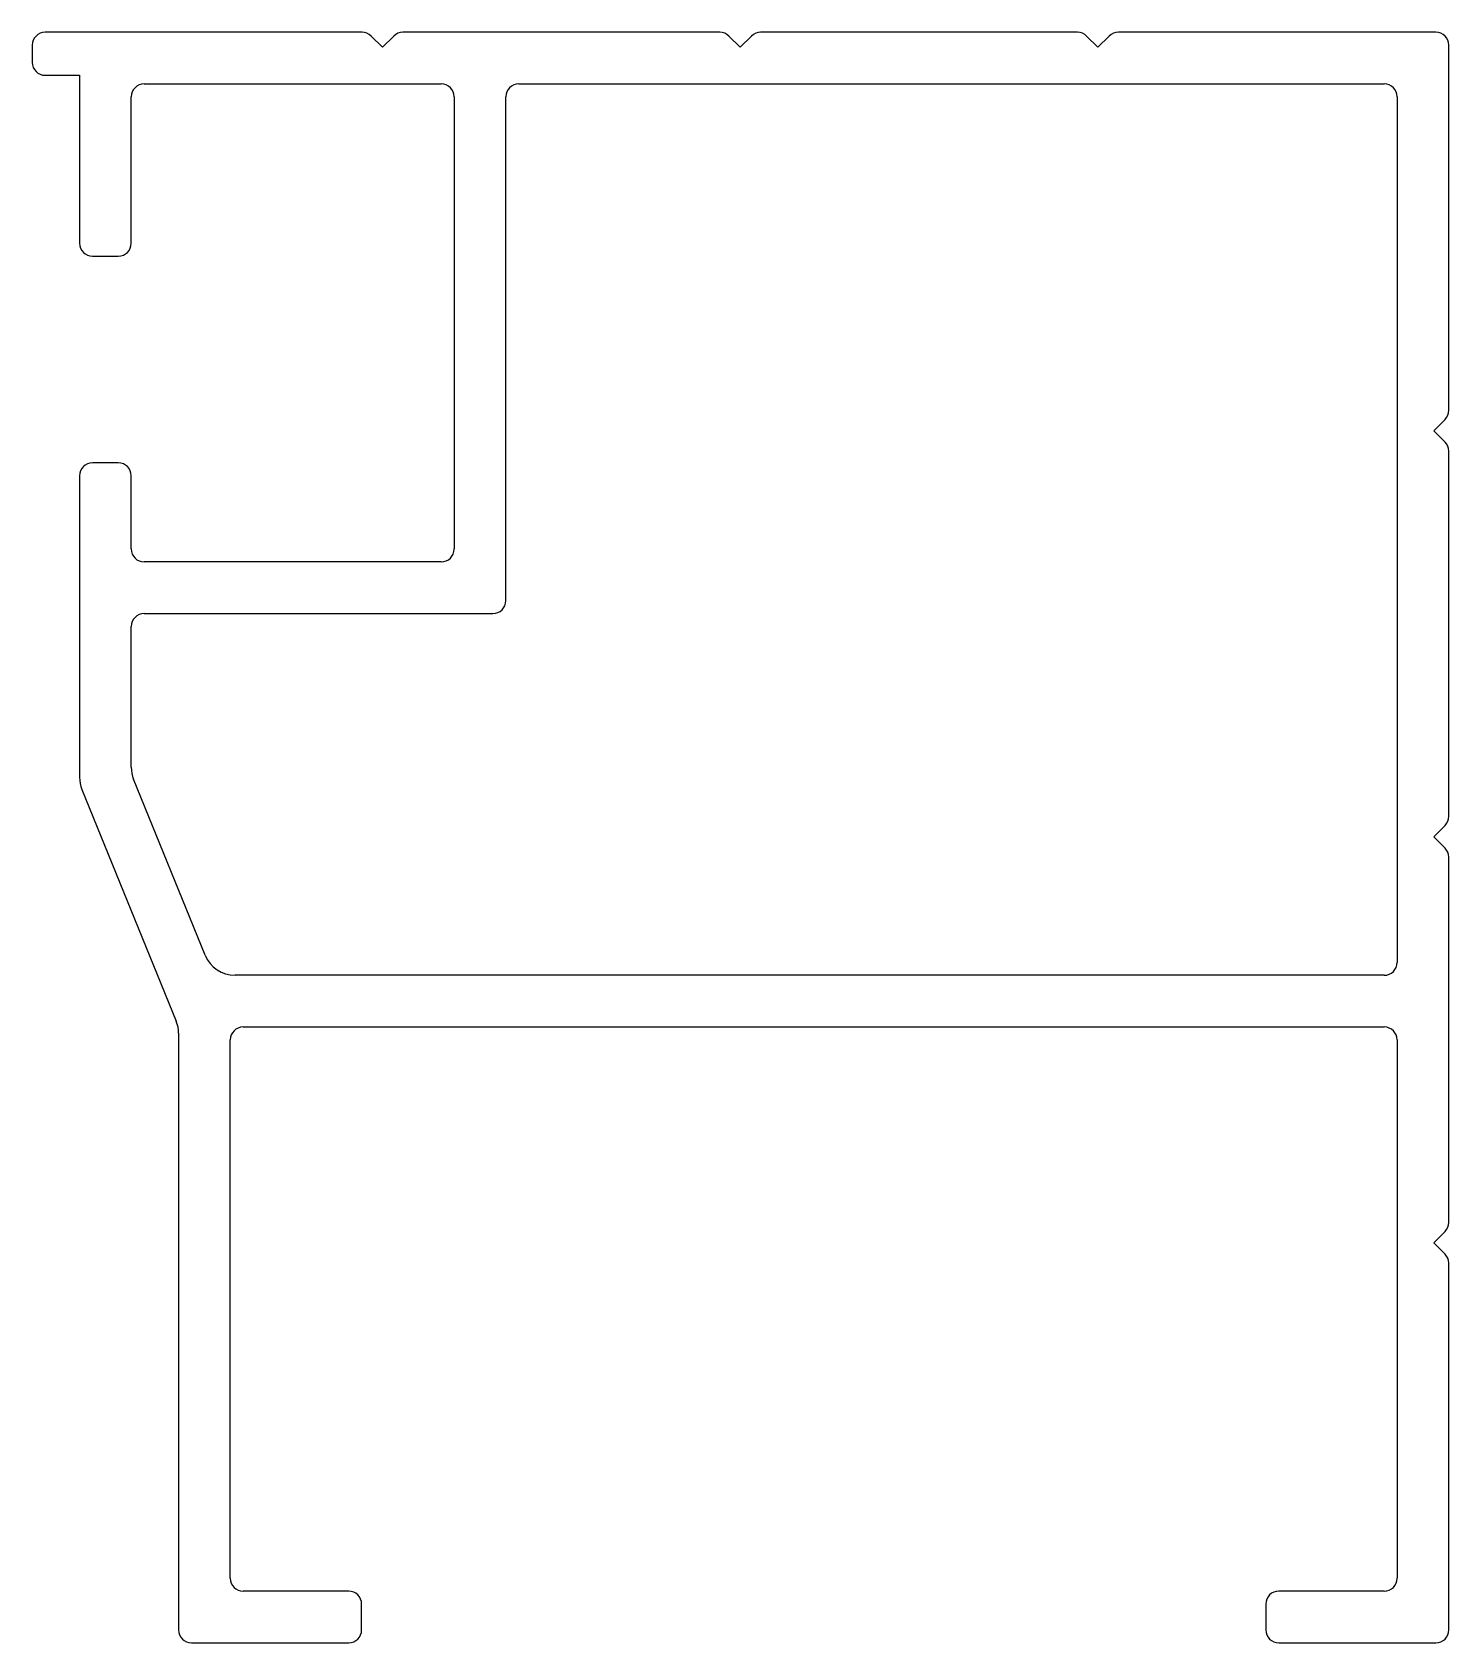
# Model space of a CAD drawing. Extents: x 1885.4 to 1918.3, y 1879.9 to 1917.3.
import ezdxf

# ---------------------------------------------------------------- set-up
doc = ezdxf.new("R2010")
doc.units = 0
doc.layers.get('0').update_dxf_attribs({"linetype": 'CONTINUOUS'})

msp = doc.modelspace()

# ---------------------------------------------------------------- linework, layer by layer
for p, q in [((1893.067, 1917.323), (1885.707, 1917.323)), ((1893.541, 1916.973), (1893.279, 1917.235)), ((1893.803, 1917.235), (1893.541, 1916.973)), ((1901.375, 1917.323), (1894.015, 1917.323)), ((1901.85, 1916.973), (1901.587, 1917.235)), ((1902.112, 1917.235), (1901.85, 1916.973)), ((1909.684, 1917.323), (1902.324, 1917.323)), ((1910.158, 1916.973), (1909.896, 1917.235)), ((1910.42, 1917.235), (1910.158, 1916.973)), ((1918.007, 1917.323), (1910.632, 1917.323)), ((1885.407, 1917.023), (1885.407, 1916.623)), ((1918.307, 1908.543), (1918.307, 1917.023)), ((1885.707, 1916.323), (1886.507, 1916.323)), ((1886.507, 1916.323), (1886.507, 1912.423)), ((1888.007, 1916.123), (1894.907, 1916.123)), ((1896.707, 1916.123), (1916.807, 1916.123)), ((1887.707, 1912.423), (1887.707, 1915.823)), ((1895.207, 1915.823), (1895.207, 1905.323)), ((1896.407, 1904.123), (1896.407, 1915.823)), ((1917.107, 1915.823), (1917.107, 1895.723)), ((1886.807, 1912.123), (1887.407, 1912.123)), ((1917.957, 1908.069), (1918.219, 1908.331)), ((1918.219, 1907.807), (1917.957, 1908.069)), ((1918.307, 1899.115), (1918.307, 1907.595)), ((1887.407, 1907.323), (1886.807, 1907.323)), ((1886.507, 1907.023), (1886.507, 1900.022)), ((1887.707, 1905.323), (1887.707, 1907.023)), ((1894.907, 1905.023), (1888.007, 1905.023)), ((1888.007, 1903.823), (1896.107, 1903.823)), ((1887.707, 1900.256), (1887.707, 1903.523)), ((1889.424, 1895.891), (1887.762, 1899.974)), ((1886.562, 1899.739), (1888.751, 1894.359)), ((1917.957, 1898.64), (1918.219, 1898.903)), ((1918.219, 1898.378), (1917.957, 1898.64)), ((1918.307, 1889.686), (1918.307, 1898.166)), ((1916.807, 1895.423), (1890.118, 1895.423)), ((1888.807, 1894.076), (1888.807, 1880.223)), ((1890.307, 1894.223), (1916.807, 1894.223)), ((1890.007, 1881.423), (1890.007, 1893.923)), ((1917.107, 1893.923), (1917.107, 1881.423)), ((1917.957, 1889.212), (1918.219, 1889.474)), ((1918.219, 1888.95), (1917.957, 1889.212)), ((1918.307, 1880.223), (1918.307, 1888.738)), ((1892.757, 1881.123), (1890.307, 1881.123)), ((1916.807, 1881.123), (1914.357, 1881.123)), ((1893.057, 1880.223), (1893.057, 1880.823)), ((1914.057, 1880.823), (1914.057, 1880.223)), ((1889.107, 1879.923), (1892.757, 1879.923)), ((1914.357, 1879.923), (1918.007, 1879.923))]:
    msp.add_line(p, q)
for centre, radius, start, end in [((1885.707, 1917.023), 0.3, 90, 180), ((1893.067, 1917.023), 0.3, 45, 90), ((1894.015, 1917.023), 0.3, 90, 135.0007), ((1901.375, 1917.023), 0.3, 45, 90), ((1902.324, 1917.023), 0.3, 90, 135.0007), ((1909.684, 1917.023), 0.3, 45, 90), ((1910.632, 1917.023), 0.3, 90, 135.0007), ((1918.007, 1917.023), 0.3, 0, 90), ((1885.707, 1916.623), 0.3, 180, 270), ((1888.007, 1915.823), 0.3, 90, 180), ((1894.907, 1915.823), 0.3, 0, 90), ((1896.707, 1915.823), 0.3, 90, 180), ((1916.807, 1915.823), 0.3, 360, 90), ((1886.807, 1912.423), 0.3, 180, 270), ((1887.407, 1912.423), 0.3, 270, 0), ((1918.007, 1908.543), 0.3, 315, 360), ((1918.007, 1907.595), 0.3, 0, 45.0007), ((1886.807, 1907.023), 0.3, 90, 180), ((1887.407, 1907.023), 0.3, 0, 90), ((1888.007, 1905.323), 0.3, 180, 270), ((1894.907, 1905.323), 0.3, 270, 0), ((1896.107, 1904.123), 0.3, 270, 360), ((1888.007, 1903.523), 0.3, 90, 180), ((1887.257, 1900.022), 0.75, 180, 202.1448), ((1888.457, 1900.256), 0.75, 180, 202.1448), ((1918.007, 1899.115), 0.3, 315, 360), ((1918.007, 1898.166), 0.3, 0, 45.0007), ((1890.118, 1896.173), 0.75, 202.1448, 270), ((1916.807, 1895.723), 0.3, 270, 0), ((1888.057, 1894.076), 0.75, 0, 22.1448), ((1890.307, 1893.923), 0.3, 90, 180), ((1916.807, 1893.923), 0.3, 0, 90), ((1918.007, 1889.686), 0.3, 315, 360), ((1918.007, 1888.738), 0.3, 0, 45.0007), ((1890.307, 1881.423), 0.3, 180, 270), ((1916.807, 1881.423), 0.3, 270, 0), ((1892.757, 1880.823), 0.3, 0, 90), ((1914.357, 1880.823), 0.3, 90, 180), ((1889.107, 1880.223), 0.3, 180, 270), ((1892.757, 1880.223), 0.3, 270, 360), ((1914.357, 1880.223), 0.3, 180, 270), ((1918.007, 1880.223), 0.3, 270, 0)]:
    msp.add_arc(centre, radius, start, end)

doc.saveas('drawing.dxf')
